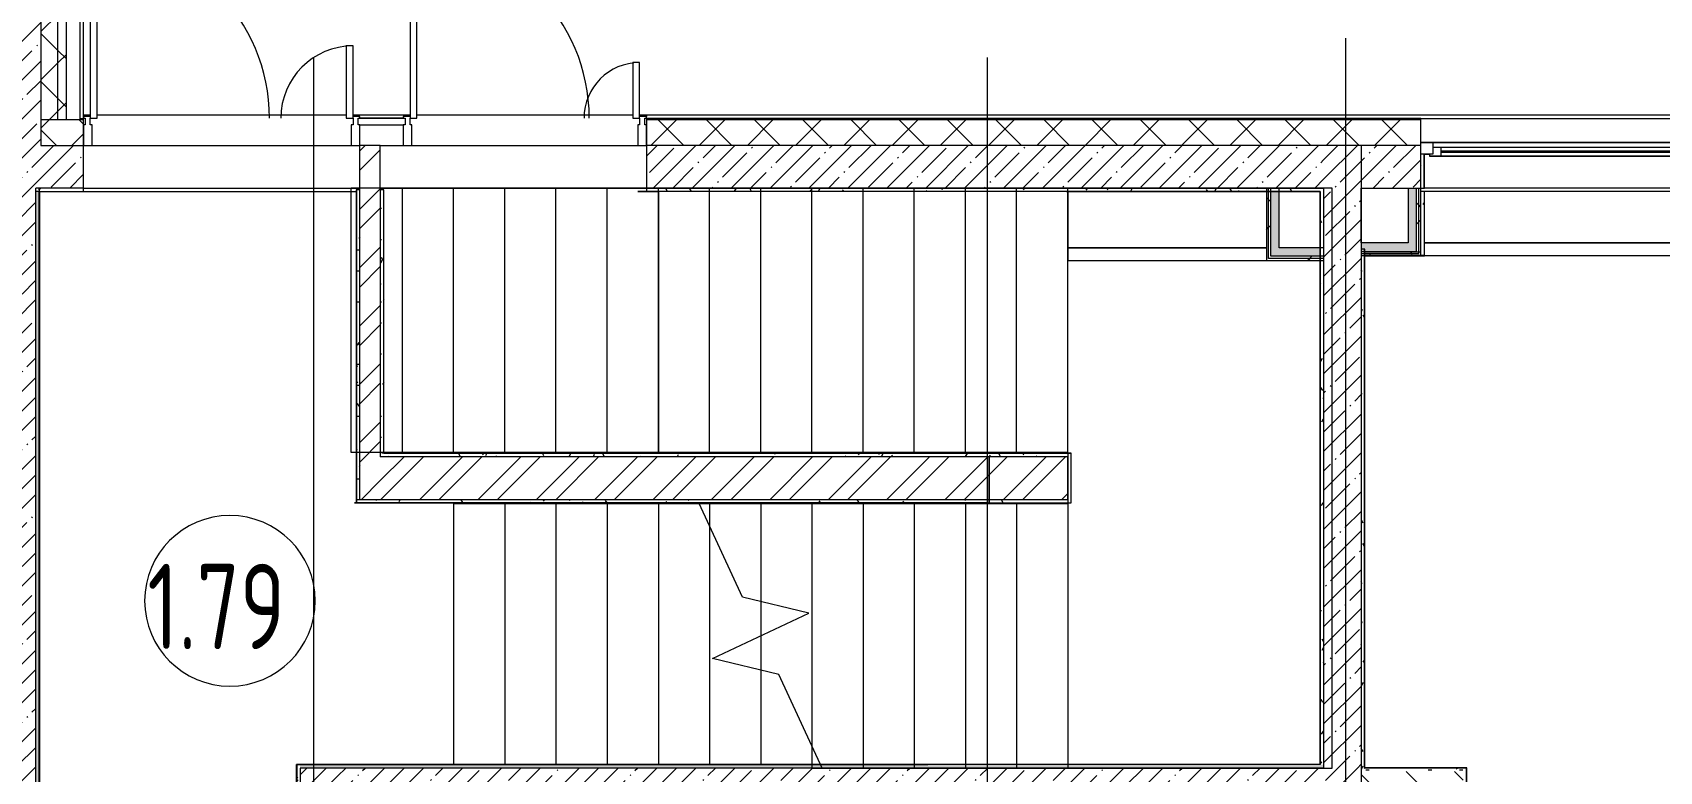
# Model space of a CAD drawing. Header units: millimetres. Extents: x -1113 to 415037, y -3642 to 354837.
# Drawn here: x 93076 to 102614, y 17594 to 21926 of the extents above; entities that cross this region are included whole.
import ezdxf

# ---------------------------------------------------------------- set-up
doc = ezdxf.new("R2010")
doc.units = ezdxf.units.MM
for name, color, linetype, lineweight in [('A-AREA-IDEN', 7, 'Continuous', 9), ('A-FLOR', 7, 'Continuous', 9), ('A-GLAZ', 7, 'Continuous', 9), ('A-GLAZ-1', 7, 'Continuous', 5), ('A-GLAZ-CWMG', 7, 'Continuous', 9), ('A-GLAZ-CWMG-1', 7, 'Continuous', 20), ('A-WALL', 7, 'Continuous', 5), ('I-WALL', 7, 'Continuous', 5), ('S-STRS', 7, 'Continuous', 9), ('S-STRS-MBND', 7, 'Continuous', 9), ('Оси', 7, 'Continuous', 9)]:
    doc.layers.add(name, color=color, linetype=linetype, lineweight=lineweight)
for name, color, linetype, lineweight, true_color in [('A-DOOR-1', 7, 'Continuous', 5, 0xc0c0c0), ('A-WALL-1', 9, 'Continuous', 5, 0x808080), ('A-WALL-FNSH-1', 9, 'Continuous', 5, 0x808080)]:
    doc.layers.add(name, color=color, linetype=linetype, lineweight=lineweight, true_color=true_color)
doc.styles.add('СПДС', font='ГОСТ тип А.ttf', dxfattribs={"width": 0.9})
pattern_1 = [(45, (64.7, -136.06), (-114.04925, 114.04925), []), (45, (178.75, -136.06), (-114.04925, 114.04925), [201.612, -40.322, 6.706, -33.617])]
pattern_2 = [(45, (64.7, -136.06), (-141.42136, 141.42136), []), (135, (64.7, -136.06), (-141.42136, -141.42136), [])]
pattern_3 = [(45, (64.7, -136.06), (-171.0739, 171.0739), []), (45, (178.75, -136.06), (-171.0739, 171.0739), [])]
pattern_4 = [(0, (64.7, -136.06), (243.84, 60.96), [20.117, -162.763, 20.117, -162.763, -975.36]), (0, (64.7, -136.06), (243.84, 60.96), [-365.76, 20.117, -345.643, 20.117, -162.763, -426.72]), (0, (64.7, -136.06), (243.84, 60.96), [-914.4, 20.117, -101.803, 20.117, -284.683]), (120, (156.14, -105.58), (-174.71291, 180.691634), [20.117, -162.763, 20.117, -162.763, -975.36]), (120, (156.14, -105.58), (-174.71291, 180.691634), [-365.76, 20.117, -345.643, 20.117, -162.763, -426.72]), (120, (156.14, -105.58), (-174.71291, 180.691634), [-914.4, 20.117, -101.803, 20.117, -284.683]), (240, (186.62, 16.34), (-69.12709, -241.651634), [20.117, -162.763, 20.117, -162.763, -975.36]), (240, (186.62, 16.34), (-69.12709, -241.651634), [-365.76, 20.117, -345.643, 20.117, -162.763, -426.72]), (240, (186.62, 16.34), (-69.12709, -241.651634), [-914.4, 20.117, -101.803, 20.117, -284.683])]
pattern_5 = [(45, (64.7, -136.06), (-212.132, 212.132), []), (135, (64.7, -136.06), (-212.132, -212.132), [])]

# ---------------------------------------------------------------- blocks, each defined once
blk = doc.blocks.new('120_Окно_СКБ_2Ст_Фрамуга сверху - 120_Окно_СКБ_2Ст_2300х2500_h_ ДОО-23103760-Объем проектирования 1 этажа')
at = {"layer": 'A-GLAZ'}
for p, q in [((-1150, -127), (-1150, -57)), ((-1150, -57), (-1080, -57)), ((-1080, -57), (-1080, -127)), ((520, -87), (-1080, -87)), ((-1080, -87), (-1080, -127)), ((-1030, -137), (-1030, -87)), ((470, -137), (470, -87)), ((520, -127), (520, -57)), ((520, -57), (590, -57)), ((520, -127), (520, -87)), ((590, -57), (590, -127)), ((1080, -87), (590, -87)), ((590, -87), (590, -127)), ((640, -137), (640, -87)), ((1030, -137), (1030, -87)), ((1080, -127), (1080, -57)), ((1080, -57), (1150, -57)), ((1080, -127), (1080, -87)), ((1150, -57), (1150, -127)), ((-1080, -127), (-1150, -127)), ((-1080, -127), (-1100, -127)), ((-1100, -127), (-1100, -137)), ((-1100, -137), (540, -137)), ((540, -137), (-1100, -137)), ((590, -127), (520, -127)), ((540, -127), (520, -127)), ((540, -137), (540, -127)), ((590, -127), (570, -127)), ((570, -127), (570, -137)), ((570, -137), (1100, -137)), ((1100, -137), (570, -137)), ((1150, -127), (1080, -127)), ((1100, -127), (1080, -127)), ((1100, -137), (1100, -127))]:
    blk.add_line(p, q, dxfattribs=at)
at = {"layer": 'A-GLAZ-1'}
for p, q in [((1150, -57), (-1150, -57)), ((-1080, -57), (1080, -57)), ((-1130, -127), (-1100, -127)), ((-1030, -107), (470, -107)), ((470, -117), (-1030, -117)), ((540, -127), (570, -127)), ((540, -127), (570, -127)), ((640, -107), (1030, -107)), ((1030, -117), (640, -117)), ((1100, -127), (1130, -127))]:
    blk.add_line(p, q, dxfattribs=at)
blk = doc.blocks.new('DRS_ДПУ_распашная__2Ст_Прямоугольная1 - ВН-4_ Нр_ДО_1500х2200 глухая-26741401-Объем проектирования 1 этажа')
at = {"layer": 'A-DOOR-1'}
for p, q in [((-770, 1050), (-770, 0)), ((-730, 1050), (-770, 1050)), ((-730, 0), (-730, 1050)), ((770, 423.1), (730, 423.1)), ((730, 423.1), (730, 0)), ((770, 0), (770, 423.1)), ((-770, 0), (-730, 0)), ((730, 0), (770, 0))]:
    blk.add_line(p, q, dxfattribs=at)
for centre, radius, start, end in [((-770, 0), 1050, 360, 90), ((770, 0), 423.1, 90, 180)]:
    blk.add_arc(centre, radius, start, end, dxfattribs=at)
blk = doc.blocks.new('Прямоугольный импост - Импост структурный с накладкой - 170мм-22855209-Объем проектирования 1 этажа')
at = {"layer": 'A-GLAZ-CWMG-1'}
for p, q in [((-50, 40), (-50, 160)), ((-50, 160), (0, 160)), ((0, 160), (0, 40)), ((-40, 40), (-50, 40)), ((-40, 0), (-40, 40)), ((-10, 40), (-10, 0)), ((0, 40), (-10, 40)), ((-10, 0), (0, 0)), ((0, 0), (0, -10)), ((0, -10), (-40, -10))]:
    blk.add_line(p, q, dxfattribs=at)
blk = doc.blocks.new('PNS_Панель прямоугольная - Нр_Металл - 40мм-23713233-Объем проектирования 1 этажа')
at = {"layer": 'A-GLAZ-1'}
for p, q in [((-137.5, 0), (137.5, 0)), ((127.5, 0), (-127.5, 0)), ((-127.5, -40), (127.5, -40))]:
    blk.add_line(p, q, dxfattribs=at)
blk = doc.blocks.new('Прямоугольный импост - Импост структурный с накладкой - 170мм-22855665-Объем проектирования 1 этажа')
at = {"layer": 'A-GLAZ-CWMG-1'}
for p, q in [((-25, 40), (-25, 160)), ((-25, 160), (25, 160)), ((25, 160), (25, 40)), ((-15, 40), (-25, 40)), ((-25, -10), (-25, 0)), ((-25, 0), (-15, 0)), ((-15, 0), (-15, 40)), ((15, 40), (15, 0)), ((25, 40), (15, 40)), ((15, -10), (-25, -10))]:
    blk.add_line(p, q, dxfattribs=at)
blk = doc.blocks.new('Прямоугольный импост - Импост структурный с накладкой - 170мм-V176-Объем проектирования 1 этажа')
at = {"layer": 'A-GLAZ-CWMG-1'}
for p, q in [((-25, 40), (-25, 160)), ((-25, 160), (25, 160)), ((25, 160), (25, 40)), ((-15, 40), (-25, 40)), ((-15, 0), (-15, 40)), ((15, 40), (15, 0)), ((25, 40), (15, 40)), ((15, 0), (25, 0)), ((25, 0), (25, -10)), ((25, -10), (-15, -10))]:
    blk.add_line(p, q, dxfattribs=at)
blk = doc.blocks.new('Прямоугольный импост - Импост структурный с накладкой - 170мм-22855280-Объем проектирования 1 этажа')
at = {"layer": 'A-GLAZ-CWMG-1'}
for p, q in [((0, 160), (-50, 160)), ((-50, 160), (-50, 40)), ((0, 40), (0, 160)), ((-50, 40), (-40, 40)), ((-40, 40), (-40, 0)), ((-10, 0), (-10, 40)), ((-10, 40), (0, 40)), ((0, 0), (-10, 0)), ((0, -10), (0, 0)), ((-40, -10), (0, -10))]:
    blk.add_line(p, q, dxfattribs=at)
blk = doc.blocks.new('DRS_ДПУ_распашная__2Ст_Прямоугольная1 - ВН-4_ Нр_ДО_1500х2200 глухая-26857260-Объем проектирования 1 этажа')
at = {"layer": 'A-DOOR-1'}
for p, q in [((-672.5, 1050), (-672.5, 0)), ((-632.5, 1050), (-672.5, 1050)), ((-632.5, 0), (-632.5, 1050)), ((672.5, 325.6), (632.5, 325.6)), ((632.5, 325.6), (632.5, 0)), ((672.5, 0), (672.5, 325.6)), ((-672.5, 0), (-632.5, 0)), ((632.5, 0), (672.5, 0))]:
    blk.add_line(p, q, dxfattribs=at)
for centre, radius, start, end in [((-672.5, 0), 1050, 360, 90), ((672.5, 0), 325.6, 90, 180)]:
    blk.add_arc(centre, radius, start, end, dxfattribs=at)
blk = doc.blocks.new('Зашивка приборов отопления - Зашивка приборов отопления-33267402-Объем проектирования 1 этажа')
at = {"layer": 'A-WALL'}
for p, q in [((103430, 21150), (101170, 21150)), ((105530, 21150), (104670, 21150)), ((107730, 21150), (106870, 21150)), ((101170, 20829), (108130, 20829)), ((108130, 20829), (101170, 20829)), ((101150, 20754), (108130, 20754))]:
    blk.add_line(p, q, dxfattribs=at)
blk = doc.blocks.new('Зашивка приборов отопления32 - Зашивка приборов отопления-33323791-Объем проектирования 1 этажа')
at = {"layer": 'A-WALL'}
for p, q in [((126595, 120), (125430, 120)), ((126595, 45), (126595, 120)), ((126595, 45), (125430, 45)), ((125430, 45), (126595, 45)), ((126595, -285), (126595, 45))]:
    blk.add_line(p, q, dxfattribs=at)
blk = doc.blocks.new('Марка_Помещения - Номер-25198446-Объем проектирования 1 этажа')
at = {"layer": 'A-AREA-IDEN'}
for start, end in [(360, 180), (180, 360)]:
    blk.add_arc((0, 0), 2.5, start, end, dxfattribs=at)

msp = doc.modelspace()

# ---------------------------------------------------------------- hatches: boundary and pattern name
at = {"layer": 'A-WALL'}
h = msp.add_hatch(dxfattribs=at)
h.set_pattern_fill('FP_24', color=256, style=0, pattern_type=2)
h.set_pattern_definition(pattern_2)
h.paths.add_polyline_path([(93274.7, 21413.9), (93274.7, 23213.9), (93224.7, 23213.9), (93224.7, 21413.9), (93274.3, 21413.9)])
h.paths.add_polyline_path([(93274.7, 24913.9), (93274.7, 27063.9), (93224.7, 27063.9), (93224.7, 24913.9)])
h = msp.add_hatch(dxfattribs=at)
h.set_pattern_fill('FP_24', color=256, style=0, pattern_type=2)
h.set_pattern_definition(pattern_2)
h.paths.add_polyline_path([(93124.7, 21413.9), (93224.7, 21413.9), (93224.7, 23213.9), (93134.7, 23213.9), (93134.7, 23203.9), (93126.7, 23203.9), (93124.7, 21416.9)])
h.paths.add_polyline_path([(93126.7, 24913.9), (93126.7, 24923.9), (93134.7, 24923.9), (93134.7, 24913.9), (93224.7, 24913.9), (93224.7, 26963.9), (93124.7, 26963.9), (93124.7, 24913.9)])
h = msp.add_hatch(dxfattribs=at)
h.set_pattern_fill('FP_24', color=256, style=0, pattern_type=2)
h.set_pattern_definition(pattern_2)
h.paths.add_polyline_path([(103514.7, 21263.9), (104714.7, 21263.9), (104714.7, 21413.9), (103514.7, 21413.9), (103514.7, 21350)])
h.paths.add_polyline_path([(109084.3, 21263.9), (109114.7, 21263.9), (109114.7, 21413.9), (107814.7, 21413.9), (107814.7, 21263.9)])
h.paths.add_polyline_path([(101214.7, 21263.9), (101214.7, 21413.9), (96674.7, 21413.9), (96674.7, 21263.9), (100864.7, 21263.9)])
h.paths.add_polyline_path([(106914.7, 21263.9), (106914.7, 21413.9), (105614.7, 21413.9), (105614.7, 21263.9), (106114.7, 21263.9)])
h.paths.add_polyline_path([(110414.7, 21263.9), (110867.9, 21263.9), (110759.3, 21413.9), (110014.7, 21413.9), (110014.7, 21263.9)])
h.paths.add_polyline_path([(93124.7, 21263.9), (93374.7, 21263.9), (93374.7, 21413.9), (93124.7, 21413.9), (93124.7, 21321.3)])
h.paths.add_polyline_path([(111147.3, 21263.9), (111299.8, 21263.9), (111191.3, 21413.9), (111006.2, 21413.9), (111114.7, 21263.9)])
at = {"layer": 'I-WALL'}
h = msp.add_hatch(dxfattribs=at)
h.set_pattern_fill('FP_1', color=256, style=0, pattern_type=2)
h.set_pattern_definition(pattern_1)
h.paths.add_polyline_path([(93094.7, 21013.9), (93124.7, 21013.9), (93124.7, 23213.9), (92874.7, 23213.9), (92874.7, 21013.9)])
h.paths.add_polyline_path([(92874.7, 24913.9), (93124.7, 24913.9), (93124.7, 26963.9), (92874.7, 26963.9), (92874.7, 25296.2)])
h = msp.add_hatch(dxfattribs=at)
h.set_pattern_fill('FP_1', color=256, style=0, pattern_type=2)
h.set_pattern_definition(pattern_1)
h.paths.add_polyline_path([(99144.7, 21013.9), (100644.7, 21013.9), (100644.7, 21263.9), (96674.7, 21263.9), (96674.7, 21013.9), (98768.9, 21013.9)])
h.paths.add_polyline_path([(93310.3, 21013.9), (93374.7, 21013.9), (93374.7, 21263.9), (93124.7, 21263.9), (93124.7, 21013.9)])
h = msp.add_hatch(dxfattribs=at)
h.set_pattern_fill('FP_79', color=256, style=0, pattern_type=2)
h.set_pattern_definition(pattern_3)
h.paths.add_polyline_path([(95114.7, 19188.9), (95114.7, 21263.9), (94994.7, 21263.9), (94994.7, 19188.9)])
h = msp.add_hatch(dxfattribs=at)
h.set_pattern_fill('FP_1', color=256, style=0, pattern_type=2)
h.set_pattern_definition(pattern_1)
h.paths.add_polyline_path([(100644.7, 17613.9), (100864.7, 17613.9), (100864.7, 21263.9), (100644.7, 21263.9), (100644.7, 17630.6)])
h = msp.add_hatch(dxfattribs=at)
h.set_pattern_fill('FP_1', color=256, style=0, pattern_type=2)
h.set_pattern_definition(pattern_1)
h.paths.add_polyline_path([(100864.7, 21013.9), (101214.7, 21013.9), (101214.7, 21263.9), (100864.7, 21263.9), (100864.7, 21017.3)])
h.paths.add_polyline_path([(110014.7, 21013.9), (110414.7, 21013.9), (110414.7, 21263.9), (110014.7, 21263.9), (110014.7, 21056.3)])
h.paths.add_polyline_path([(109114.7, 21013.9), (109114.7, 21263.9), (107814.7, 21263.9), (107814.7, 21013.9), (109084.3, 21013.9)])
h.paths.add_polyline_path([(103514.7, 21013.9), (104714.7, 21013.9), (104714.7, 21263.9), (103514.7, 21263.9), (103514.7, 21056.3)])
h.paths.add_polyline_path([(106114.7, 21013.9), (106914.7, 21013.9), (106914.7, 21263.9), (106114.7, 21263.9), (106114.7, 21056.3)])
h = msp.add_hatch(dxfattribs=at)
h.set_pattern_fill('FP_191', color=256, style=0, pattern_type=2)
h.set_pattern_definition(pattern_4)
h.paths.add_polyline_path([(101234.7, 21013.9), (101234.7, 21211.9), (101214.7, 21211.9), (101214.7, 21013.9)])
h = msp.add_hatch(dxfattribs=at)
h.set_pattern_fill('FP_1', color=256, style=0, pattern_type=2)
h.set_pattern_definition(pattern_1)
h.paths.add_polyline_path([(93064.7, 13483.9), (93064.7, 13491.9), (93094.7, 13491.9), (93094.3, 21013.9), (92874.7, 21013.9), (92874.7, 13483.9)])
h = msp.add_hatch(dxfattribs=at)
h.set_pattern_fill('FP_191', color=256, style=0, pattern_type=2)
h.set_pattern_definition(pattern_4)
h.paths.add_polyline_path([(93094.7, 13503.9), (93114.7, 13504.9), (93114.7, 20993.9), (93094.7, 20993.9), (93094.7, 13636.4)])
h = msp.add_hatch(dxfattribs=at)
h.set_pattern_fill('FP_191', color=256, style=0, pattern_type=2)
h.set_pattern_definition(pattern_4)
h.paths.add_polyline_path([(94974.7, 19168.9), (94994.7, 19168.9), (94994.7, 21003.9), (94974.7, 21003.9), (94974.7, 19188.9)])
h = msp.add_hatch(dxfattribs=at)
h.set_pattern_fill('FP_191', color=256, style=0, pattern_type=2)
h.set_pattern_definition(pattern_4)
h.paths.add_polyline_path([(95114.7, 19458.9), (95134.7, 19459.9), (95134.7, 21003.9), (95114.7, 21003.9), (95114.7, 19459.4)])
h = msp.add_hatch(dxfattribs=at)
h.set_pattern_fill('FP_191', color=256, style=0, pattern_type=2)
h.set_pattern_definition(pattern_4)
h.paths.add_polyline_path([(100623.7, 20993.9), (100624.7, 21013.9), (96674.7, 21013.9), (96674.7, 20993.9), (100316.2, 20993.9)])
h = msp.add_hatch(dxfattribs=at)
h.set_pattern_fill('FP_192', color=256, style=0, pattern_type=2)
h.set_pattern_definition(pattern_5)
h.paths.add_polyline_path([(100322.2, 20588.9), (100322.2, 20993.9), (100309.7, 20993.9), (100309.7, 20588.9), (100316.2, 20588.9)])
h = msp.add_hatch(dxfattribs=at)
h.set_pattern_fill('FP_192', color=256, style=0, pattern_type=2)
h.set_pattern_definition(pattern_5)
h.paths.add_polyline_path([(100322.2, 20601.4), (100334.7, 20601.4), (100334.7, 20993.9), (100322.2, 20993.9), (100322.2, 20604.5)])
for points in [[(100384.7, 20613.9), (100384.7, 20993.9), (100334.7, 20993.9), (100334.7, 20613.9)], [(101139.7, 20642.9), (101189.7, 20642.9), (101189.7, 21013.9), (101139.7, 21013.9), (101139.7, 20691.7)], [(100624.7, 20613.9), (100624.7, 20663.9), (100384.7, 20663.9), (100384.7, 20613.9)], [(101139.7, 20642.9), (101139.7, 20692.9), (100864.7, 20692.9), (100864.7, 20655.4), (100871.6, 20642.9), (101089.9, 20642.9)]]:
    msp.add_hatch(color=256, dxfattribs=at).paths.add_polyline_path(points)
h = msp.add_hatch(dxfattribs=at)
h.set_pattern_fill('FP_191', color=256, style=0, pattern_type=2)
h.set_pattern_definition(pattern_4)
h.paths.add_polyline_path([(100644.7, 17633.9), (100644.7, 21013.9), (100624.7, 21013.9), (100624.7, 17634.9), (100639.2, 17634.2)])
h = msp.add_hatch(dxfattribs=at)
h.set_pattern_fill('FP_192', color=256, style=0, pattern_type=2)
h.set_pattern_definition(pattern_5)
h.paths.add_polyline_path([(101193.7, 20638.9), (101202.2, 20638.9), (101202.2, 21013.9), (101189.7, 21013.9), (101189.7, 20638.9)])
h = msp.add_hatch(dxfattribs=at)
h.set_pattern_fill('FP_192', color=256, style=0, pattern_type=2)
h.set_pattern_definition(pattern_5)
h.paths.add_polyline_path([(101214.7, 20617.9), (101213.7, 20618.9), (101202.2, 20617.9)])
h.paths.add_polyline_path([(101202.5, 20638.9), (101214.7, 20638.9), (101214.7, 21013.9), (101202.2, 21013.9), (101202.2, 20638.9)])
h = msp.add_hatch(dxfattribs=at)
h.set_pattern_fill('FP_191', color=256, style=0, pattern_type=2)
h.set_pattern_definition(pattern_4)
h.paths.add_polyline_path([(101214.7, 20638.9), (101234.7, 20638.9), (101234.7, 20993.9), (101214.7, 20993.9), (101214.7, 20692.9)])
h = msp.add_hatch(dxfattribs=at)
h.set_pattern_fill('FP_192', color=256, style=0, pattern_type=2)
h.set_pattern_definition(pattern_5)
h.paths.add_polyline_path([(100624.7, 20588.9), (100624.2, 20601.4), (100322.2, 20601.4), (100322.2, 20588.9), (100624.2, 20588.9)])
h = msp.add_hatch(dxfattribs=at)
h.set_pattern_fill('FP_192', color=256, style=0, pattern_type=2)
h.set_pattern_definition(pattern_5)
h.paths.add_polyline_path([(100384.7, 20601.4), (100624.7, 20602.4), (100624.2, 20613.9), (100334.7, 20613.9), (100334.7, 20601.4)])
h = msp.add_hatch(dxfattribs=at)
h.set_pattern_fill('FP_191', color=256, style=0, pattern_type=2)
h.set_pattern_definition(pattern_4)
h.paths.add_polyline_path([(100864.7, 17613.9), (100884.7, 17614), (100884.7, 20618.9), (100864.7, 20655.4), (100864.7, 17737.4)])
h = msp.add_hatch(dxfattribs=at)
h.set_pattern_fill('FP_192', color=256, style=0, pattern_type=2)
h.set_pattern_definition(pattern_5)
h.paths.add_polyline_path([(100878.4, 20630.4), (100884.7, 20631.3), (100884.8, 20638.9), (101189.7, 20638.9), (101189.7, 20642.9), (100871.6, 20642.9), (100878.1, 20631)])
h = msp.add_hatch(dxfattribs=at)
h.set_pattern_fill('FP_191', color=256, style=0, pattern_type=2)
h.set_pattern_definition(pattern_4)
h.paths.add_polyline_path([(101234.7, 20618.9), (101234.7, 20638.9), (100884.7, 20638.9), (100884.7, 20618.9), (101214.7, 20618.9)])
h = msp.add_hatch(dxfattribs=at)
h.set_pattern_fill('FP_191', color=256, style=0, pattern_type=2)
h.set_pattern_definition(pattern_4)
h.paths.add_polyline_path([(95859.7, 19438.9), (99144.7, 19438.9), (99144.7, 19458.9), (95135.7, 19458.9), (95114.7, 19438.9), (95844.7, 19438.9)])
h.paths.add_polyline_path([(95114.7, 19438.9), (95134.7, 19458.9), (95114.7, 19458.9)])
h = msp.add_hatch(dxfattribs=at)
h.set_pattern_fill('FP_191', color=256, style=0, pattern_type=2)
h.set_pattern_definition(pattern_4)
h.paths.add_polyline_path([(99164.7, 19188.9), (99164.7, 19458.9), (99144.7, 19458.9), (99144.7, 19188.9)])
h = msp.add_hatch(dxfattribs=at)
h.set_pattern_fill('FP_79', color=256, style=0, pattern_type=2)
h.set_pattern_definition(pattern_3)
h.paths.add_polyline_path([(96316.1, 19188.9), (99144.7, 19188.9), (99144.7, 19438.9), (95114.7, 19438.9), (95114.7, 19188.9), (95859.7, 19188.9)])
h = msp.add_hatch(dxfattribs=at)
h.set_pattern_fill('FP_191', color=256, style=0, pattern_type=2)
h.set_pattern_definition(pattern_4)
h.paths.add_polyline_path([(99144.7, 19168.9), (99164.7, 19168.9), (99164.7, 19188.9), (94994.7, 19188.9), (94994.7, 19168.9), (99139.7, 19168.9)])
h = msp.add_hatch(dxfattribs=at)
h.set_pattern_fill('FP_191', color=256, style=0, pattern_type=2)
h.set_pattern_definition(pattern_4)
h.paths.add_polyline_path([(94644.7, 13503.9), (94642.8, 17633.9), (94624.7, 17633.9), (94624.7, 13504.9), (94642.8, 13504)])
h = msp.add_hatch(dxfattribs=at)
h.set_pattern_fill('FP_191', color=256, style=0, pattern_type=2)
h.set_pattern_definition(pattern_4)
h.paths.add_polyline_path([(100644.7, 17613.9), (100644.7, 17633.9), (94644.7, 17631.9), (94644.7, 17613.9), (100252.7, 17613.9)])
h = msp.add_hatch(dxfattribs=at)
h.set_pattern_fill('FP_1', color=256, style=0, pattern_type=2)
h.set_pattern_definition(pattern_1)
h.paths.add_polyline_path([(94644.7, 13483.9), (94864.7, 13483.9), (94864.7, 17613.9), (94644.7, 17613.9), (94644.7, 13636.4)])
h = msp.add_hatch(dxfattribs=at)
h.set_pattern_fill('FP_1', color=256, style=0, pattern_type=2)
h.set_pattern_definition(pattern_1)
h.paths.add_polyline_path([(95826.8, 17393.9), (100864.7, 17393.9), (100864.7, 17613.9), (94864.7, 17613.9), (94864.7, 17393.9), (95821.7, 17393.9)])
h = msp.add_hatch(dxfattribs=at)
h.set_pattern_fill('FP_191', color=256, style=0, pattern_type=2)
h.set_pattern_definition(pattern_4)
h.paths.add_polyline_path([(101262.7, 17593.9), (101462.7, 17593.9), (101462.4, 17613.9), (100884.7, 17613), (100864.7, 17593.9), (101235.7, 17593.9)])
h.paths.add_polyline_path([(100864.7, 17593.9), (100884.7, 17613.9), (100864.7, 17613.9), (100864.7, 17597.6)])
h = msp.add_hatch(dxfattribs=at)
h.set_pattern_fill('FP_23', color=256, style=0, pattern_type=2)
h.set_pattern_definition([(135, (64.7, -136.06), (-141.42136, -141.42136), [])])
h.paths.add_polyline_path([(101003.4, 17393.9), (101462.7, 17393.9), (101462.7, 17593.9), (100864.7, 17593.9), (100864.7, 17393.9)])
h = msp.add_hatch(dxfattribs=at)
h.set_pattern_fill('FP_191', color=256, style=0, pattern_type=2)
h.set_pattern_definition(pattern_4)
h.paths.add_polyline_path([(101479.2, 13420.9), (101482.7, 13420.9), (101482.7, 14913.9), (101470.7, 14913.9), (101470.7, 14908.9), (101462.7, 14908.9), (101462.7, 13420.9)])
h.paths.add_polyline_path([(101470.7, 16038.9), (101482.7, 16038.9), (101482.7, 17613.9), (101462.7, 17613.9), (101462.7, 16068.9), (101470.7, 16068.9)])

# ---------------------------------------------------------------- linework, layer by layer
at = {"layer": 'A-FLOR'}
for p, q in [((93424.7, 21263.9), (94944.7, 21263.9)), ((95114.7, 21263.9), (95249.7, 21263.9)), ((95114.7, 21003.9), (95114.7, 21263.9)), ((95299.7, 21263.9), (96674.7, 21263.9)), ((93114.7, 13491.9), (93114.7, 20993.9)), ((93374.7, 21013.9), (94994.7, 21013.9)), ((93374.7, 20993.9), (94974.7, 20993.9)), ((94974.7, 20993.9), (94974.7, 19168.9)), ((95114.7, 21013.9), (96674.7, 21013.9)), ((96674.7, 21013.9), (96674.7, 20993.9)), ((96674.7, 20993.4), (96744.7, 20993.4)), ((96744.7, 20993.4), (96744.7, 19459.4)), ((100864.7, 20692.9), (100864.7, 21013.9)), ((100884.7, 17613.9), (100884.7, 20617.9)), ((96744.7, 19459.4), (95124.7, 19459.4)), ((94974.7, 19167.9), (95554.7, 19167.9)), ((95554.7, 19167.9), (95554.7, 19163.9)), ((95844.7, 19168.9), (95844.7, 19163.9)), ((95859.7, 19168.9), (95859.7, 19163.9)), ((95544.7, 17634.4), (94624.7, 17634.4)), ((94624.7, 17633.9), (94624.7, 13504.9)), ((101482.7, 17613.9), (100885.7, 17613.9)), ((101482.7, 15028.9), (101482.7, 17613.9))]:
    msp.add_line(p, q, dxfattribs=at)
at = {"layer": 'A-WALL'}
for p, q in [((93124.7, 26963.9), (93124.7, 21413.9)), ((93224.7, 21413.9), (93224.7, 23213.9)), ((93274.7, 21413.9), (93274.7, 23213.9)), ((93354.7, 21413.9), (93354.7, 23213.9)), ((93374.7, 21413.9), (93124.7, 21413.9)), ((93124.7, 21413.9), (93124.7, 21263.9)), ((93354.7, 21421.9), (93374.7, 21421.9)), ((93374.7, 21416.9), (93354.7, 21416.9)), ((93374.7, 21443.9), (93414.7, 21443.9)), ((93454.7, 21443.9), (94914.7, 21443.9)), ((94954.7, 21443.9), (95289.7, 21443.9)), ((95329.7, 21443.9), (96594.7, 21443.9)), ((96634.7, 21443.9), (111206.6, 21443.9)), ((96674.7, 21443.9), (96674.7, 21433.9)), ((101214.7, 21416.9), (96674.7, 21416.9)), ((101214.7, 21413.9), (96674.7, 21413.9)), ((101214.7, 21421.9), (103514.7, 21421.9)), ((93124.7, 21263.9), (93374.7, 21263.9)), ((95114.7, 21263.9), (94994.7, 21263.9)), ((101214.7, 21263.9), (96674.7, 21263.9)), ((93374.7, 21013.9), (93094.7, 21013.9)), ((93115.7, 20993.9), (93374.7, 20993.9)), ((95134.7, 19458.9), (95134.7, 21003.9)), ((100322.2, 20601.4), (100322.2, 21013.9)), ((100334.7, 20613.9), (100334.7, 21013.9)), ((100623.7, 20992.9), (100623.7, 20993.9)), ((100624.7, 17633.9), (100624.7, 20993.9)), ((101189.7, 20642.9), (101189.7, 21013.9)), ((101202.2, 20630.4), (101202.2, 21013.9)), ((100644.7, 20601.4), (100322.2, 20601.4)), ((100644.7, 20613.9), (100334.7, 20613.9)), ((100864.7, 20642.9), (101189.7, 20642.9)), ((100864.7, 20630.4), (101202.2, 20630.4)), ((100884.7, 20617.9), (100884.7, 20655.4)), ((95134.7, 19458.9), (95135.7, 19458.9)), ((99144.7, 19188.9), (99144.7, 19438.9)), ((98674.7, 19168.9), (98685.7, 19168.9)), ((94624.7, 17633.9), (94624.7, 17634.9)), ((100624.7, 17633.9), (98325.1, 17633.9)), ((100623.7, 17634.9), (100624.7, 17634.9)), ((100884.7, 17613.9), (100885.7, 17613.9)), ((100885.7, 17614.9), (100885.7, 17613.9))]:
    msp.add_line(p, q, dxfattribs=at)
at = {"layer": 'A-WALL-1'}
for p, q in [((93374.7, 20993.9), (93374.7, 21413.9)), ((96674.7, 21413.9), (96674.7, 21013.9)), ((101214.7, 20617.9), (101214.7, 21413.9)), ((94994.7, 19188.9), (94994.7, 21263.9)), ((100864.7, 21263.9), (100864.7, 17393.9)), ((101234.7, 21211.9), (101214.7, 21211.9)), ((101234.7, 21013.9), (101234.7, 21211.9)), ((93094.7, 13491.9), (93094.7, 21013.9)), ((93114.7, 20993.9), (93094.7, 20993.9)), ((93124.7, 21013.9), (93115.7, 21003.9)), ((93115.7, 21003.9), (93115.7, 20993.9)), ((94974.7, 21003.9), (94974.7, 20993.9)), ((94994.7, 21003.9), (94974.7, 21003.9)), ((95134.7, 21003.9), (95114.7, 21003.9)), ((95114.7, 21003.9), (95114.7, 19438.9)), ((96674.7, 21013.9), (100644.7, 21013.9)), ((100309.7, 21013.9), (100309.7, 20588.9)), ((100384.7, 20663.9), (100384.7, 21013.9)), ((100623.7, 20993.9), (100624.7, 20993.9)), ((100644.7, 21013.9), (100644.7, 17613.9)), ((100864.7, 21013.9), (101234.7, 21013.9)), ((101139.7, 21013.9), (101139.7, 20692.9)), ((101234.7, 20993.9), (101214.7, 20993.9)), ((100644.7, 20663.9), (100384.7, 20663.9)), ((101139.7, 20692.9), (100864.7, 20692.9)), ((100884.7, 20655.4), (100864.7, 20655.4)), ((100864.7, 20617.9), (100885.7, 20617.9)), ((101214.7, 20638.9), (100884.7, 20638.9)), ((100884.7, 20618.9), (101234.7, 20618.9)), ((100309.7, 20588.9), (100644.7, 20588.9)), ((99164.7, 19168.9), (99164.7, 19458.9)), ((99144.7, 19438.9), (95114.7, 19438.9)), ((94994.7, 19188.9), (99144.7, 19188.9)), ((98685.7, 19168.9), (99164.7, 19168.9)), ((94644.7, 17613.9), (94644.7, 13483.9)), ((100644.7, 17613.9), (94644.7, 17613.9))]:
    msp.add_line(p, q, dxfattribs=at)
at = {"layer": 'A-WALL-FNSH-1'}
for p, q in [((93374.7, 21413.9), (93374.7, 23213.9)), ((101214.7, 21421.9), (96674.7, 21421.9)), ((96674.7, 21421.9), (96674.7, 21413.9)), ((101214.7, 21413.9), (101214.7, 21421.9)), ((101235.7, 21211.9), (101234.7, 21211.9)), ((101235.7, 21013.9), (101235.7, 21211.9)), ((93115.7, 20993.9), (93114.7, 20993.9)), ((93115.7, 20992.9), (93374.7, 20992.9)), ((93374.7, 20992.9), (93374.7, 20993.9)), ((94974.7, 21003.9), (94973.7, 21003.9)), ((94973.7, 21003.9), (94973.7, 19167.9)), ((95135.7, 21003.9), (95134.7, 21003.9)), ((95135.7, 19458.9), (95135.7, 21003.9)), ((96624.7, 20993.9), (96624.7, 20992.9)), ((100623.7, 20993.9), (96674.7, 20993.9)), ((99138.2, 20992.9), (100623.7, 20992.9)), ((100623.7, 20992.9), (100623.7, 17634.9)), ((101234.7, 21013.9), (101235.7, 21013.9)), ((101235.7, 20993.9), (101234.7, 20993.9)), ((101234.7, 20993.9), (101234.7, 20617.9)), ((101235.7, 20617.9), (101235.7, 20993.9)), ((100885.7, 20655.4), (100884.7, 20655.4)), ((100885.7, 20617.9), (100885.7, 20655.4)), ((101234.7, 20617.9), (100885.7, 20617.9)), ((100885.7, 17614.9), (100885.7, 20616.9)), ((100885.7, 20616.9), (101235.7, 20616.9)), ((99165.7, 19459.9), (95134.7, 19459.9)), ((95135.7, 19458.9), (99164.7, 19458.9)), ((98674.7, 19458.9), (98674.7, 19459.9)), ((99165.7, 19167.9), (99165.7, 19459.9)), ((98674.7, 19438.9), (98674.7, 19168.9)), ((98685.7, 19167.9), (98685.7, 19438.9)), ((94973.7, 19168.9), (94963.7, 19168.9)), ((94963.7, 19168.9), (94963.7, 19167.9)), ((94963.7, 19167.9), (99165.7, 19167.9)), ((98674.7, 19168.9), (94974.7, 19168.9)), ((94623.7, 17634.9), (94623.7, 17633.9)), ((100623.7, 17634.9), (94623.7, 17634.9)), ((94624.7, 17633.9), (98325.1, 17633.9)), ((95783.3, 17633.9), (95783.3, 17634.9)), ((98325.1, 17634.9), (98325.1, 17633.9)), ((101483.7, 17614.9), (100885.7, 17614.9)), ((101483.7, 16038.9), (101483.7, 17614.9))]:
    msp.add_line(p, q, dxfattribs=at)
at = {"layer": 'I-WALL'}
for p, q in [((93115.7, 21003.9), (93115.7, 21013.9)), ((93115.7, 13493.9), (93115.7, 20993.9)), ((93116.7, 21013.9), (93116.7, 21005)), ((93116.7, 20993.9), (93116.7, 13493.9)), ((96624.7, 20993.9), (96674.7, 20993.9)), ((99138.2, 20992.9), (96624.7, 20992.9)), ((99138.2, 20992.9), (99138.2, 20993.9)), ((103514.7, 20993.9), (101235.7, 20993.9)), ((101235.7, 20617.9), (108193.7, 20617.9)), ((101235.7, 20617.9), (101235.7, 20616.9)), ((108193.7, 20616.9), (101235.7, 20616.9)), ((94623.7, 13504.9), (94623.7, 17633.9)), ((94624.7, 17633.9), (94623.7, 17633.9)), ((94624.2, 17634.9), (94624.2, 17633.9)), ((95174.1, 17634.9), (95174.1, 17633.9)), ((95183.3, 17634.9), (95183.3, 17633.9)), ((99140.4, 17633.9), (99140.4, 17634.9))]:
    msp.add_line(p, q, dxfattribs=at)
at = {"layer": 'S-STRS'}
for p, q in [((96744.7, 19463.9), (96744.7, 20993.9)), ((97044.7, 19463.9), (97044.7, 20993.9)), ((97044.7, 19463.9), (97044.7, 20993.9)), ((97344.7, 19463.9), (97344.7, 20993.9)), ((97344.7, 19463.9), (97344.7, 20993.9)), ((97644.7, 19463.9), (97644.7, 20993.9)), ((97644.7, 19463.9), (97644.7, 20993.9)), ((97944.7, 19463.9), (97944.7, 20993.9)), ((97944.7, 19463.9), (97944.7, 20993.9)), ((98244.7, 19463.9), (98244.7, 20993.9)), ((98244.7, 19463.9), (98244.7, 20993.9)), ((98544.7, 19463.9), (98544.7, 20993.9)), ((98544.7, 19463.9), (98544.7, 20993.9)), ((98844.7, 19463.9), (98844.7, 20993.9)), ((98844.7, 19463.9), (98844.7, 20993.9)), ((99144.7, 19463.9), (99144.7, 20588.9)), ((99144.7, 19463.9), (99144.7, 20588.9)), ((97044.7, 19463.9), (96744.7, 19463.9)), ((97344.7, 19463.9), (97044.7, 19463.9)), ((97644.7, 19463.9), (97344.7, 19463.9)), ((97944.7, 19463.9), (97644.7, 19463.9)), ((98244.7, 19463.9), (97944.7, 19463.9)), ((98544.7, 19463.9), (98244.7, 19463.9)), ((98844.7, 19463.9), (98544.7, 19463.9)), ((99144.7, 19463.9), (98844.7, 19463.9)), ((99144.7, 19463.9), (99144.7, 19458.9)), ((95544.7, 19163.9), (95544.7, 17633.9)), ((95544.7, 19163.9), (95844.7, 19163.9)), ((95544.7, 19163.9), (95544.7, 17633.9)), ((95844.7, 19163.9), (96144.7, 19163.9)), ((95844.7, 19163.9), (95844.7, 17633.9)), ((95844.7, 19163.9), (95844.7, 17633.9)), ((96144.7, 19163.9), (96444.7, 19163.9)), ((96144.7, 19163.9), (96144.7, 17633.9)), ((96144.7, 19163.9), (96144.7, 17633.9)), ((96444.7, 19163.9), (96744.7, 19163.9)), ((96444.7, 19163.9), (96444.7, 17633.9)), ((96444.7, 19163.9), (96444.7, 17633.9)), ((96744.7, 19163.9), (96983.3, 19163.9)), ((96744.7, 19163.9), (96744.7, 17633.9)), ((96744.7, 19163.9), (96744.7, 17633.9)), ((96983.3, 19163.9), (97044.7, 19163.9)), ((97044.7, 19163.9), (97344.7, 19163.9)), ((97044.7, 19163.9), (97044.7, 19032.3)), ((97044.7, 19163.9), (97044.7, 19032.3)), ((97344.7, 19163.9), (97644.7, 19163.9)), ((97344.7, 19163.9), (97344.7, 18589.8)), ((97344.7, 19163.9), (97344.7, 18589.8)), ((97644.7, 19163.9), (97944.7, 19163.9)), ((97644.7, 19163.9), (97644.7, 17745.6)), ((97644.7, 19163.9), (97644.7, 17745.6)), ((97944.7, 19163.9), (98244.7, 19163.9)), ((97944.7, 19163.9), (97944.7, 17633.9)), ((97944.7, 19163.9), (97944.7, 17633.9)), ((98244.7, 19163.9), (98544.7, 19163.9)), ((98244.7, 19163.9), (98244.7, 17633.5)), ((98244.7, 19163.9), (98244.7, 17633.5)), ((98544.7, 19163.9), (98844.7, 19163.9)), ((98544.7, 19163.9), (98544.7, 17633.9)), ((98544.7, 19163.9), (98544.7, 17633.9)), ((98844.7, 19163.9), (99144.7, 19163.9)), ((98844.7, 19163.9), (98844.7, 17633.9)), ((98844.7, 19163.9), (98844.7, 17633.9)), ((99144.7, 19168.9), (99144.7, 19163.9)), ((99144.7, 19163.9), (99144.7, 17633.9)), ((97044.7, 19032.3), (97044.7, 17633.9)), ((97044.7, 19032.3), (97044.7, 17633.9)), ((97344.7, 18589.8), (97344.7, 18388.9)), ((97344.7, 18589.8), (97344.7, 18388.9)), ((97344.7, 18388.9), (97344.7, 18188)), ((97344.7, 18388.9), (97344.7, 18188)), ((97344.7, 18188), (97344.7, 17633.9)), ((97344.7, 18188), (97344.7, 17633.9)), ((97644.7, 17745.6), (97644.7, 17613.9)), ((97644.7, 17745.6), (97644.7, 17613.9)), ((97644.7, 17613.9), (97706.1, 17613.9))]:
    msp.add_line(p, q, dxfattribs=at)
at = {"layer": 'S-STRS-MBND'}
for p, q in [((94944.7, 19463.9), (94944.7, 21013.9)), ((99144.7, 21013.9), (94944.7, 21013.9)), ((95244.7, 19463.9), (95244.7, 21013.9)), ((95244.7, 19463.9), (95244.7, 21013.9)), ((95544.7, 19463.9), (95544.7, 21013.9)), ((95544.7, 19463.9), (95544.7, 21013.9)), ((95844.7, 19463.9), (95844.7, 21013.9)), ((95844.7, 19463.9), (95844.7, 21013.9)), ((96144.7, 19463.9), (96144.7, 21013.9)), ((96144.7, 19463.9), (96144.7, 21013.9)), ((96444.7, 19463.9), (96444.7, 21013.9)), ((96444.7, 19463.9), (96444.7, 21013.9)), ((96744.7, 19463.9), (96744.7, 21013.9)), ((96744.7, 19463.9), (96744.7, 21013.9)), ((97044.7, 19463.9), (97044.7, 21013.9)), ((97044.7, 19463.9), (97044.7, 21013.9)), ((97344.7, 19463.9), (97344.7, 21013.9)), ((97344.7, 19463.9), (97344.7, 21013.9)), ((97644.7, 19463.9), (97644.7, 21013.9)), ((97644.7, 19463.9), (97644.7, 21013.9)), ((97944.7, 19463.9), (97944.7, 21013.9)), ((97944.7, 19463.9), (97944.7, 21013.9)), ((98244.7, 19463.9), (98244.7, 21013.9)), ((98244.7, 19463.9), (98244.7, 21013.9)), ((98544.7, 19463.9), (98544.7, 21013.9)), ((98544.7, 19463.9), (98544.7, 21013.9)), ((98844.7, 19463.9), (98844.7, 21013.9)), ((98844.7, 19463.9), (98844.7, 21013.9)), ((100694.7, 21013.9), (99144.7, 21013.9)), ((99144.7, 19463.9), (99144.7, 21013.9)), ((99144.7, 19463.9), (99144.7, 21013.9)), ((100694.7, 17613.9), (100694.7, 21013.9)), ((99144.7, 19463.9), (94944.7, 19463.9)), ((99144.7, 19463.9), (99144.7, 19163.9)), ((96983.3, 19163.9), (99144.7, 19163.9)), ((97239, 18615.5), (96983.3, 19163.9)), ((97044.7, 19163.9), (97044.7, 19032.3)), ((97044.7, 19163.9), (97044.7, 19032.3)), ((97344.7, 19163.9), (97344.7, 18589.8)), ((97344.7, 19163.9), (97344.7, 18589.8)), ((97644.7, 19163.9), (97644.7, 17745.6)), ((97644.7, 19163.9), (97644.7, 17745.6)), ((97944.7, 19163.9), (97944.7, 17613.9)), ((97944.7, 19163.9), (97944.7, 17613.9)), ((98244.7, 19163.9), (98244.7, 17613.9)), ((98244.7, 19163.9), (98244.7, 17613.9)), ((98544.7, 19163.9), (98544.7, 17613.9)), ((98544.7, 19163.9), (98544.7, 17613.9)), ((98844.7, 19163.9), (98844.7, 17613.9)), ((98844.7, 19163.9), (98844.7, 17613.9)), ((99144.7, 19163.9), (99144.7, 17613.9)), ((99144.7, 19163.9), (99144.7, 17613.9)), ((97627.9, 18521), (97239, 18615.5)), ((97061.5, 18256.9), (97627.9, 18521)), ((97344.7, 18388.9), (97344.7, 18188)), ((97344.7, 18388.9), (97344.7, 18188)), ((97450.4, 18162.4), (97061.5, 18256.9)), ((97706.1, 17613.9), (97450.4, 18162.4)), ((97706.1, 17613.9), (99144.7, 17613.9)), ((99144.7, 17613.9), (100694.7, 17613.9))]:
    msp.add_line(p, q, dxfattribs=at)
at = {"layer": 'Оси'}
for points in [[(100774.7, -2042.3), (100774.7, 2957.7), (100774.7, 16892.2), (100774.7, 21892.2)], [(94724.7, -2042.3), (94724.7, 2957.7), (94724.7, 16779), (94724.7, 21779)], [(98674.7, -2042.3), (98674.7, 2957.7), (98674.7, 16779), (98674.7, 21779)]]:
    msp.add_lwpolyline(points, dxfattribs=at)

# ---------------------------------------------------------------- block references
at = {"layer": 'A-AREA-IDEN', "xscale": 199.9999999999999, "yscale": 199.9999999999999, "zscale": 199.9999999999999}
msp.add_blockref('Марка_Помещения - Номер-25198446-Объем проектирования 1 этажа', (94233.2, 18594.1), dxfattribs=at)
at = {"layer": 'A-DOOR-1'}
for name, p in [('DRS_ДПУ_распашная__2Ст_Прямоугольная1 - ВН-4_ Нр_ДО_1500х2200 глухая-26741401-Объем проектирования 1 этажа', (94184.7, 21423.9)), ('DRS_ДПУ_распашная__2Ст_Прямоугольная1 - ВН-4_ Нр_ДО_1500х2200 глухая-26857260-Объем проектирования 1 этажа', (95962.2, 21423.9))]:
    msp.add_blockref(name, p, dxfattribs=at)
at = {"layer": 'A-GLAZ', "color": 3}
msp.add_blockref('120_Окно_СКБ_2Ст_Фрамуга сверху - 120_Окно_СКБ_2Ст_2300х2500_h_ ДОО-23103760-Объем проектирования 1 этажа', (102364.7, 21338.9), dxfattribs=at)
at = {"layer": 'A-GLAZ-1'}
msp.add_blockref('PNS_Панель прямоугольная - Нр_Металл - 40мм-23713233-Объем проектирования 1 этажа', (95122.2, 21423.9), dxfattribs=at)
at = {"layer": 'A-GLAZ-CWMG', "rotation": 180}
msp.add_blockref('Прямоугольный импост - Импост структурный с накладкой - 170мм-22855280-Объем проектирования 1 этажа', (93374.7, 21423.9), dxfattribs=at)
at = {"layer": 'A-GLAZ-CWMG', "extrusion": (0, 0, -1), "rotation": 180}
for name, p in [('Прямоугольный импост - Импост структурный с накладкой - 170мм-V176-Объем проектирования 1 этажа', (-94969.7, 21423.9)), ('Прямоугольный импост - Импост структурный с накладкой - 170мм-22855665-Объем проектирования 1 этажа', (-95274.7, 21423.9)), ('Прямоугольный импост - Импост структурный с накладкой - 170мм-22855209-Объем проектирования 1 этажа', (-96674.7, 21423.9))]:
    msp.add_blockref(name, p, dxfattribs=at)
at = {"layer": 'A-WALL', "rotation": 180}
msp.add_blockref('Зашивка приборов отопления32 - Зашивка приборов отопления-33323791-Объем проектирования 1 этажа', (225739.7, 20709), dxfattribs=at)
at = {"layer": 'A-WALL'}
msp.add_blockref('Зашивка приборов отопления - Зашивка приборов отопления-33267402-Объем проектирования 1 этажа', (64.7, -136.1), dxfattribs=at)

# ---------------------------------------------------------------- texts
at = {"layer": 'A-AREA-IDEN', "insert": (93749.4, 18811.2), "char_height": 500, "width": 1212.151, "attachment_point": 1, "style": 'СПДС'}
msp.add_mtext('1.79', dxfattribs=at)

doc.saveas('drawing.dxf')
